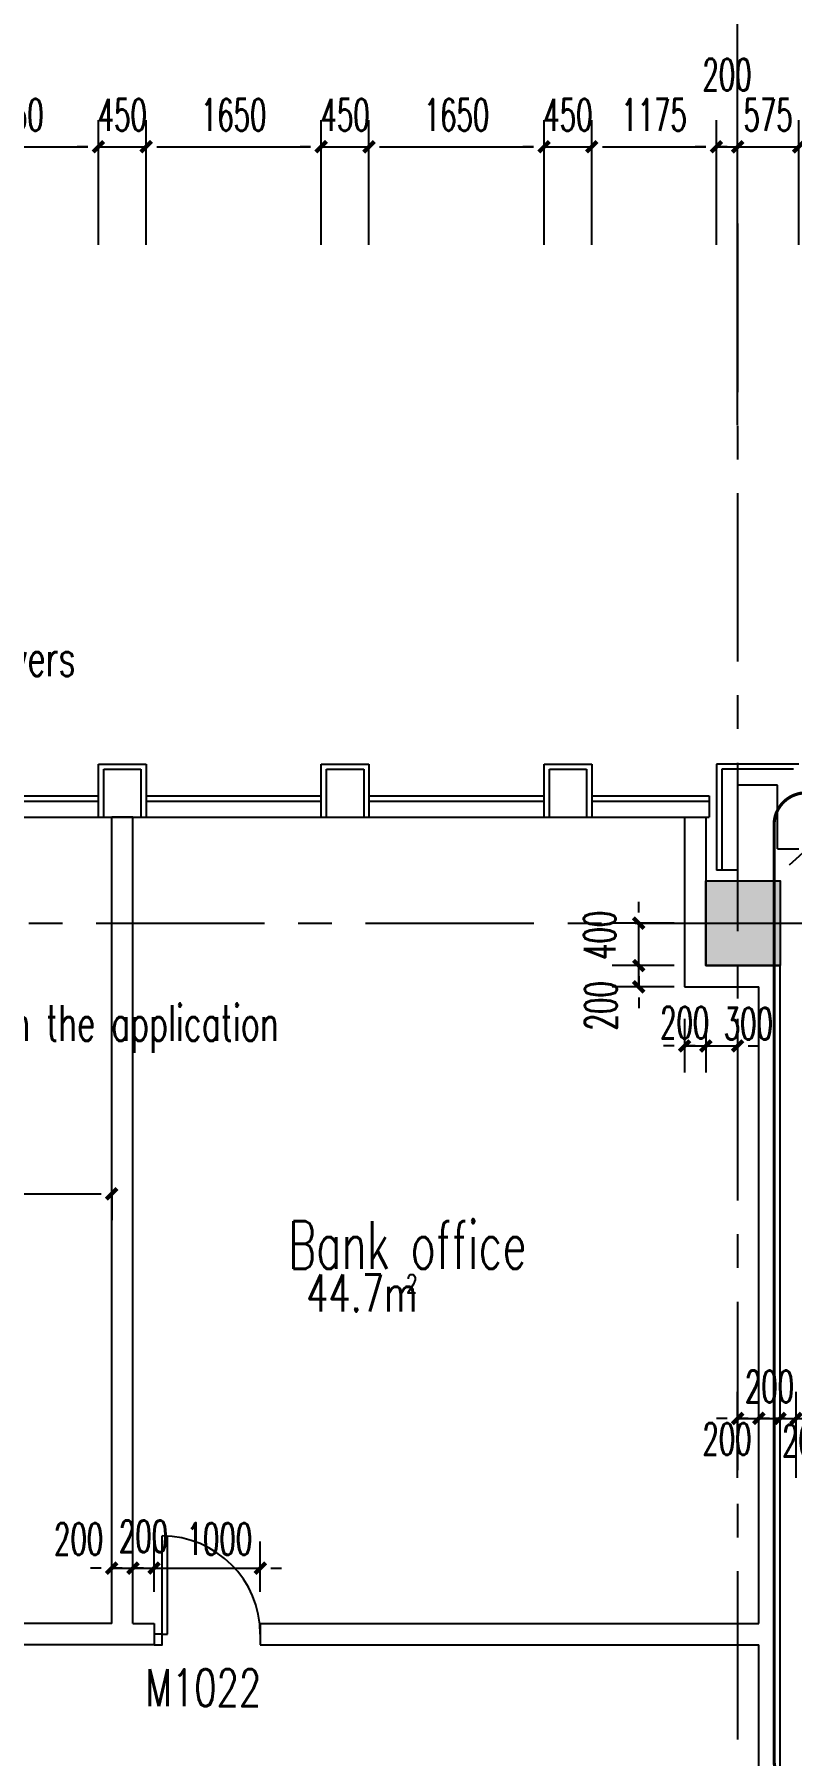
# Model space of a CAD drawing. Extents: x 824790 to 994147, y 4290613 to 4374713.
# Drawn here: x 897281 to 904418, y 4339350 to 4355572 of the extents above; entities that cross this region are included whole.
import ezdxf

# ---------------------------------------------------------------- set-up
doc = ezdxf.new("R2010")
doc.units = 0
doc.header["$LTSCALE"] = 1000
doc.header["$MEASUREMENT"] = 0
for name, pattern in [('ACAD_ISO08W100', [36, 24, -3, 6, -3]), ('CENTER', [50.8, 31.75, -6.35, 6.35, -6.35]), ('DOTE', [2.42, 2, -0.2, 0.02, -0.2]), ('HIDDEN', [0.375, 0.25, -0.125])]:
    doc.linetypes.add(name, pattern=pattern)
doc.layers.get('0').update_dxf_attribs({"color": 255, "linetype": 'CONTINUOUS'})
for name, color, linetype in [('A-AREA-TEXT', 6, 'CONTINUOUS'), ('A-AXIS', 3, 'CONTINUOUS'), ('A-DIM', 201, 'CONTINUOUS'), ('A-DOTE', 8, 'ACAD_ISO08W100'), ('A-FIN-GRAN', 34, 'CONTINUOUS'), ('A-NOTE', 150, 'CONTINUOUS'), ('A-TEXT-CN', 31, 'CONTINUOUS'), ('A-WALL', 2, 'CONTINUOUS'), ('A-WINDOW', 4, 'CONTINUOUS'), ('A-WINDOW-TEXT', 93, 'CONTINUOUS'), ('CONCRET', 1, 'CONTINUOUS'), ('DOTE', 17, 'DOTE'), ('HATCH-F252', 252, 'CONTINUOUS'), ('PUB_TEXT', 7, 'CONTINUOUS'), ('S-COLUMN', 1, 'CONTINUOUS'), ('WINDOW', 4, 'CONTINUOUS')]:
    doc.layers.add(name, color=color, linetype=linetype)
doc.styles.add('_HZTXT', font='tjromans.shx', dxfattribs={"width": 0.7, "bigfont": 'tjhztxt.shx'})
doc.styles.add('DIM_FONT', font='SIMPLEX.shx', dxfattribs={"width": 0.6, "bigfont": 'GBCBIG.shx'})
doc.styles.add('PRC-S', font='TJROMANS.shx', dxfattribs={"width": 0.7, "bigfont": 'hztxt.shx'})
doc.styles.add('TONGJI-FONT', font='simplex.shx')
doc.dimstyles.new('DIM100', dxfattribs={"dimscale": 100, "dimtxt": 3, "dimasz": 0.01, "dimexe": 1, "dimexo": 1, "dimgap": 1, "dimtad": 1, "dimdec": 0, "dimtxsty": 'DIM_FONT', "dimblk1": 'h-_DIMX', "dimblk2": 'h-_DIMX', "dimsah": 1, "dimcen": 0.01, "dimclrd": 256, "dimclre": 256, "dimclrt": 7, "dimadec": 3, "dimazin": 3, "dimtfac": 1, "dimtdec": 0, "dimtix": 1, "dimtmove": 2, "dimatfit": 3, "dimldrblk": 'h-_DIMX', "dimtzin": 5, "dimarcsym": 0})
doc.dimstyles.new('DIMN', dxfattribs={"dimtxt": 300, "dimasz": 100, "dimexe": 250, "dimexo": 300, "dimgap": 150, "dimtad": 1, "dimdec": 0, "dimtxsty": 'DIM_FONT', "dimblk": 'h-_ArchTick', "dimcen": 2.5, "dimclrt": 7, "dimazin": 2, "dimtfac": 1, "dimtdec": 0, "dimtix": 1, "dimtmove": 2, "dimatfit": 3, "dimarcsym": 0})

# ---------------------------------------------------------------- blocks, each defined once
blk = doc.blocks.new('h-_DIMX')
blk.add_line((-150, 0), (150, 0))
at = {"const_width": 50}
blk.add_lwpolyline([(-70, -70), (70, 70)], dxfattribs=at)
blk = doc.blocks.new('h-D10')
for p, q in [((75, 0), (75, 925)), ((125, 0), (125, 923.64766)), ((75, 0), (125, 0))]:
    blk.add_line(p, q)
blk.add_lwpolyline([(75, 0), (0, 0), (0, -100), (75, -100)], close=True)
blk.add_arc((75, 0), 925, 0, 90)
blk = doc.blocks.new('h-2层裙房幕墙')
at = {"layer": 'A-FIN-GRAN'}
for p, q in [((796486, 4035935), (796486, 4036435)), ((796486, 4036435), (796936, 4036435)), ((796536, 4035935), (796536, 4036385)), ((796536, 4036385), (796886, 4036385)), ((796886, 4036385), (796886, 4035935)), ((796936, 4036435), (796936, 4035935)), ((798586, 4035935), (798586, 4036435)), ((798586, 4036435), (799036, 4036435)), ((798636, 4035935), (798636, 4036385)), ((798636, 4036385), (798986, 4036385)), ((798986, 4036385), (798986, 4035935)), ((799036, 4036435), (799036, 4035935)), ((800686, 4035935), (800686, 4036435)), ((800686, 4036435), (801136, 4036435)), ((800736, 4035935), (800736, 4036385)), ((800736, 4036385), (801086, 4036385)), ((801086, 4036385), (801086, 4035935)), ((801136, 4036435), (801136, 4035935)), ((802986, 4036435), (802311, 4036435)), ((803086, 4036435), (802311, 4036435)), ((802311, 4036435), (802311, 4035435)), ((802311, 4036435), (802311, 4035435)), ((802936, 4036385), (802361, 4036385)), ((803036, 4036385), (802361, 4036385)), ((802361, 4036385), (802361, 4035435)), ((802886, 4036235), (802511, 4036235)), ((802511, 4036235), (802511, 4035435)), ((802886, 4035635), (802886, 4036235)), ((802886, 4035635), (803086, 4035635)), ((802511, 4035435), (802311, 4035435))]:
    blk.add_line(p, q, dxfattribs=at)
at = {"layer": 'WINDOW'}
for p, q in [((794836, 4036135), (796486, 4036135)), ((794836, 4036085), (796486, 4036085)), ((796936, 4036135), (798586, 4036135)), ((796936, 4036085), (798586, 4036085)), ((799036, 4036135), (800686, 4036135)), ((799036, 4036085), (800686, 4036085)), ((801136, 4036135), (802241, 4036135)), ((801136, 4036085), (802241, 4036085)), ((802241, 4036135), (802241, 4035935)), ((740234, 4035935), (801136, 4035935)), ((794836, 4035935), (796486, 4035935)), ((796936, 4035935), (798586, 4035935)), ((799036, 4035935), (800686, 4035935)), ((801136, 4035935), (802241, 4035935))]:
    blk.add_line(p, q, dxfattribs=at)
blk = doc.blocks.new('h-800zhu')
at = {"layer": 'HATCH-F252'}
blk.add_hatch(color=256, dxfattribs=at).paths.add_polyline_path([(-2536329, -1386731), (-2537029, -1386731), (-2537029, -1387531), (-2536329, -1387531)])
at = {"layer": 'CONCRET'}
blk.add_lwpolyline([(-2537029, -1386731), (-2536329, -1386731), (-2536329, -1387531), (-2537029, -1387531)], close=True, dxfattribs=at)
blk = doc.blocks.new('h-_ArchTick')
at = {"color": 0, "linetype": 'ByBlock', "const_width": 0.4}
blk.add_lwpolyline([(-0.5, -0.5), (0.5, 0.5)], dxfattribs=at)
blk = doc.blocks.new('*D174')
at = {"layer": 'A-DIM', "color": 0, "lineweight": -2, "transparency": 16777216}
for p, q in [((903410, 4346295), (903410, 4345788)), ((903610, 4346295), (903610, 4345788)), ((903310, 4346038), (903210, 4346038)), ((903410, 4346038), (903610, 4346038)), ((903710, 4346038), (903810, 4346038))]:
    blk.add_line(p, q, dxfattribs=at)
at = {"layer": 'A-DIM', "color": 0, "lineweight": -2, "transparency": 16777216, "xscale": 100, "yscale": 100, "zscale": 100}
blk.add_blockref('h-_ArchTick', (903410, 4346038), dxfattribs=at)
at = {"layer": 'A-DIM', "color": 0, "lineweight": -2, "transparency": 16777216, "xscale": 100, "yscale": 100, "zscale": 100, "rotation": 180}
blk.add_blockref('h-_ArchTick', (903610, 4346038), dxfattribs=at)
at = {"layer": 'A-DIM', "color": 7, "transparency": 16777216, "insert": (903410, 4346258), "char_height": 300, "attachment_point": 5, "style": 'DIM_FONT'}
blk.add_mtext('\\A1;200', dxfattribs=at)
blk = doc.blocks.new('*D175')
at = {"layer": 'A-DIM', "color": 0, "lineweight": -2, "transparency": 16777216}
for p, q in [((903610, 4346295), (903610, 4345788)), ((903910, 4346295), (903910, 4345788)), ((903510, 4346038), (903410, 4346038)), ((903610, 4346038), (903910, 4346038)), ((904010, 4346038), (904110, 4346038))]:
    blk.add_line(p, q, dxfattribs=at)
at = {"layer": 'A-DIM', "color": 0, "lineweight": -2, "transparency": 16777216, "xscale": 100, "yscale": 100, "zscale": 100}
blk.add_blockref('h-_ArchTick', (903610, 4346038), dxfattribs=at)
at = {"layer": 'A-DIM', "color": 0, "lineweight": -2, "transparency": 16777216, "xscale": 100, "yscale": 100, "zscale": 100, "rotation": 180}
blk.add_blockref('h-_ArchTick', (903910, 4346038), dxfattribs=at)
at = {"layer": 'A-DIM', "color": 7, "transparency": 16777216, "insert": (904011, 4346248), "char_height": 300, "attachment_point": 5, "style": 'DIM_FONT'}
blk.add_mtext('\\A1;300', dxfattribs=at)
blk = doc.blocks.new('*D176')
at = {"layer": 'A-DIM', "color": 0, "lineweight": -2, "transparency": 16777216}
for p, q in [((902977, 4347295), (902977, 4347395)), ((903310, 4347195), (902727, 4347195)), ((902977, 4346795), (902977, 4347195)), ((903310, 4346795), (902727, 4346795)), ((902977, 4346695), (902977, 4346595))]:
    blk.add_line(p, q, dxfattribs=at)
at = {"layer": 'A-DIM', "color": 0, "lineweight": -2, "transparency": 16777216, "xscale": 100, "yscale": 100, "zscale": 100}
for p, rotation in [((902977, 4347195), 270), ((902977, 4346795), 90)]:
    blk.add_blockref('h-_ArchTick', p, dxfattribs=dict(at, rotation=rotation))
at = {"layer": 'A-DIM', "color": 7, "transparency": 16777216, "insert": (902610, 4347081), "char_height": 300, "attachment_point": 5, "rotation": 90, "style": 'DIM_FONT'}
blk.add_mtext('\\A1;400', dxfattribs=at)
blk = doc.blocks.new('*D177')
at = {"layer": 'A-DIM', "color": 0, "lineweight": -2, "transparency": 16777216}
for p, q in [((902977, 4346895), (902977, 4346995)), ((903310, 4346795), (902727, 4346795)), ((902977, 4346595), (902977, 4346795)), ((903310, 4346595), (902727, 4346595)), ((902977, 4346495), (902977, 4346395))]:
    blk.add_line(p, q, dxfattribs=at)
at = {"layer": 'A-DIM', "color": 0, "lineweight": -2, "transparency": 16777216, "xscale": 100, "yscale": 100, "zscale": 100}
for p, rotation in [((902977, 4346795), 270), ((902977, 4346595), 90)]:
    blk.add_blockref('h-_ArchTick', p, dxfattribs=dict(at, rotation=rotation))
at = {"layer": 'A-DIM', "color": 7, "transparency": 16777216, "insert": (902620, 4346417), "char_height": 300, "attachment_point": 5, "rotation": 90, "style": 'DIM_FONT'}
blk.add_mtext('\\A1;200', dxfattribs=at)
blk = doc.blocks.new('*D377')
at = {"layer": 'A-DIM', "color": 0, "lineweight": -2, "transparency": 16777216}
for p, q in [((903910, 4353589), (903910, 4354763)), ((904485, 4353589), (904485, 4354763)), ((903810, 4354513), (903710, 4354513)), ((903910, 4354513), (904485, 4354513)), ((904585, 4354513), (904685, 4354513))]:
    blk.add_line(p, q, dxfattribs=at)
at = {"layer": 'A-DIM', "color": 0, "lineweight": -2, "transparency": 16777216, "xscale": 100, "yscale": 100, "zscale": 100}
blk.add_blockref('h-_ArchTick', (903910, 4354513), dxfattribs=at)
at = {"layer": 'A-DIM', "color": 0, "lineweight": -2, "transparency": 16777216, "xscale": 100, "yscale": 100, "zscale": 100, "rotation": 180}
blk.add_blockref('h-_ArchTick', (904485, 4354513), dxfattribs=at)
at = {"layer": 'A-DIM', "color": 7, "transparency": 16777216, "insert": (904197, 4354813), "char_height": 300, "attachment_point": 5, "style": 'DIM_FONT'}
blk.add_mtext('\\A1;575', dxfattribs=at)
blk = doc.blocks.new('*D378')
at = {"layer": 'A-DIM', "color": 0, "lineweight": -2, "transparency": 16777216}
for p, q in [((903710, 4353589), (903710, 4354763)), ((903910, 4353589), (903910, 4354763)), ((903610, 4354513), (903510, 4354513)), ((903710, 4354513), (903910, 4354513)), ((904010, 4354513), (904110, 4354513))]:
    blk.add_line(p, q, dxfattribs=at)
at = {"layer": 'A-DIM', "color": 0, "lineweight": -2, "transparency": 16777216, "xscale": 100, "yscale": 100, "zscale": 100}
blk.add_blockref('h-_ArchTick', (903710, 4354513), dxfattribs=at)
at = {"layer": 'A-DIM', "color": 0, "lineweight": -2, "transparency": 16777216, "xscale": 100, "yscale": 100, "zscale": 100, "rotation": 180}
blk.add_blockref('h-_ArchTick', (903910, 4354513), dxfattribs=at)
at = {"layer": 'A-DIM', "color": 7, "transparency": 16777216, "insert": (903810, 4355192), "char_height": 300, "attachment_point": 5, "style": 'DIM_FONT'}
blk.add_mtext('\\A1;200', dxfattribs=at)
blk = doc.blocks.new('*D379')
at = {"layer": 'A-DIM', "color": 0, "lineweight": -2, "transparency": 16777216}
for p, q in [((902535, 4353589), (902535, 4354763)), ((903710, 4353589), (903710, 4354763)), ((902635, 4354513), (903610, 4354513))]:
    blk.add_line(p, q, dxfattribs=at)
at = {"layer": 'A-DIM', "color": 0, "lineweight": -2, "transparency": 16777216, "xscale": 100, "yscale": 100, "zscale": 100, "rotation": 180}
blk.add_blockref('h-_ArchTick', (902535, 4354513), dxfattribs=at)
at = {"layer": 'A-DIM', "color": 0, "lineweight": -2, "transparency": 16777216, "xscale": 100, "yscale": 100, "zscale": 100}
blk.add_blockref('h-_ArchTick', (903710, 4354513), dxfattribs=at)
at = {"layer": 'A-DIM', "color": 7, "transparency": 16777216, "insert": (903122, 4354813), "char_height": 300, "attachment_point": 5, "style": 'DIM_FONT'}
blk.add_mtext('\\A1;1175', dxfattribs=at)
blk = doc.blocks.new('*D380')
at = {"layer": 'A-DIM', "color": 0, "lineweight": -2, "transparency": 16777216}
for p, q in [((902085, 4353589), (902085, 4354763)), ((902535, 4353589), (902535, 4354763)), ((901985, 4354513), (901885, 4354513)), ((902085, 4354513), (902535, 4354513)), ((902635, 4354513), (902735, 4354513))]:
    blk.add_line(p, q, dxfattribs=at)
at = {"layer": 'A-DIM', "color": 0, "lineweight": -2, "transparency": 16777216, "xscale": 100, "yscale": 100, "zscale": 100}
blk.add_blockref('h-_ArchTick', (902085, 4354513), dxfattribs=at)
at = {"layer": 'A-DIM', "color": 0, "lineweight": -2, "transparency": 16777216, "xscale": 100, "yscale": 100, "zscale": 100, "rotation": 180}
blk.add_blockref('h-_ArchTick', (902535, 4354513), dxfattribs=at)
at = {"layer": 'A-DIM', "color": 7, "transparency": 16777216, "insert": (902310, 4354813), "char_height": 300, "attachment_point": 5, "style": 'DIM_FONT'}
blk.add_mtext('\\A1;450', dxfattribs=at)
blk = doc.blocks.new('*D381')
at = {"layer": 'A-DIM', "color": 0, "lineweight": -2, "transparency": 16777216}
for p, q in [((900435, 4353589), (900435, 4354763)), ((902085, 4353589), (902085, 4354763)), ((900535, 4354513), (901985, 4354513))]:
    blk.add_line(p, q, dxfattribs=at)
at = {"layer": 'A-DIM', "color": 0, "lineweight": -2, "transparency": 16777216, "xscale": 100, "yscale": 100, "zscale": 100, "rotation": 180}
blk.add_blockref('h-_ArchTick', (900435, 4354513), dxfattribs=at)
at = {"layer": 'A-DIM', "color": 0, "lineweight": -2, "transparency": 16777216, "xscale": 100, "yscale": 100, "zscale": 100}
blk.add_blockref('h-_ArchTick', (902085, 4354513), dxfattribs=at)
at = {"layer": 'A-DIM', "color": 7, "transparency": 16777216, "insert": (901260, 4354813), "char_height": 300, "attachment_point": 5, "style": 'DIM_FONT'}
blk.add_mtext('\\A1;1650', dxfattribs=at)
blk = doc.blocks.new('*D382')
at = {"layer": 'A-DIM', "color": 0, "lineweight": -2, "transparency": 16777216}
for p, q in [((899985, 4353589), (899985, 4354763)), ((900435, 4353589), (900435, 4354763)), ((899885, 4354513), (899785, 4354513)), ((899985, 4354513), (900435, 4354513)), ((900535, 4354513), (900635, 4354513))]:
    blk.add_line(p, q, dxfattribs=at)
at = {"layer": 'A-DIM', "color": 0, "lineweight": -2, "transparency": 16777216, "xscale": 100, "yscale": 100, "zscale": 100}
blk.add_blockref('h-_ArchTick', (899985, 4354513), dxfattribs=at)
at = {"layer": 'A-DIM', "color": 0, "lineweight": -2, "transparency": 16777216, "xscale": 100, "yscale": 100, "zscale": 100, "rotation": 180}
blk.add_blockref('h-_ArchTick', (900435, 4354513), dxfattribs=at)
at = {"layer": 'A-DIM', "color": 7, "transparency": 16777216, "insert": (900210, 4354813), "char_height": 300, "attachment_point": 5, "style": 'DIM_FONT'}
blk.add_mtext('\\A1;450', dxfattribs=at)
blk = doc.blocks.new('*D383')
at = {"layer": 'A-DIM', "color": 0, "lineweight": -2, "transparency": 16777216}
for p, q in [((898335, 4353589), (898335, 4354763)), ((899985, 4353589), (899985, 4354763)), ((898435, 4354513), (899885, 4354513))]:
    blk.add_line(p, q, dxfattribs=at)
at = {"layer": 'A-DIM', "color": 0, "lineweight": -2, "transparency": 16777216, "xscale": 100, "yscale": 100, "zscale": 100, "rotation": 180}
blk.add_blockref('h-_ArchTick', (898335, 4354513), dxfattribs=at)
at = {"layer": 'A-DIM', "color": 0, "lineweight": -2, "transparency": 16777216, "xscale": 100, "yscale": 100, "zscale": 100}
blk.add_blockref('h-_ArchTick', (899985, 4354513), dxfattribs=at)
at = {"layer": 'A-DIM', "color": 7, "transparency": 16777216, "insert": (899160, 4354813), "char_height": 300, "attachment_point": 5, "style": 'DIM_FONT'}
blk.add_mtext('\\A1;1650', dxfattribs=at)
blk = doc.blocks.new('*D384')
at = {"layer": 'A-DIM', "color": 0, "lineweight": -2, "transparency": 16777216}
for p, q in [((897885, 4353589), (897885, 4354763)), ((898335, 4353589), (898335, 4354763)), ((897785, 4354513), (897685, 4354513)), ((897885, 4354513), (898335, 4354513)), ((898435, 4354513), (898535, 4354513))]:
    blk.add_line(p, q, dxfattribs=at)
at = {"layer": 'A-DIM', "color": 0, "lineweight": -2, "transparency": 16777216, "xscale": 100, "yscale": 100, "zscale": 100}
blk.add_blockref('h-_ArchTick', (897885, 4354513), dxfattribs=at)
at = {"layer": 'A-DIM', "color": 0, "lineweight": -2, "transparency": 16777216, "xscale": 100, "yscale": 100, "zscale": 100, "rotation": 180}
blk.add_blockref('h-_ArchTick', (898335, 4354513), dxfattribs=at)
at = {"layer": 'A-DIM', "color": 7, "transparency": 16777216, "insert": (898110, 4354813), "char_height": 300, "attachment_point": 5, "style": 'DIM_FONT'}
blk.add_mtext('\\A1;450', dxfattribs=at)
blk = doc.blocks.new('*D385')
at = {"layer": 'A-DIM', "color": 0, "lineweight": -2, "transparency": 16777216}
for p, q in [((896235, 4353589), (896235, 4354763)), ((897885, 4353589), (897885, 4354763)), ((896335, 4354513), (897785, 4354513))]:
    blk.add_line(p, q, dxfattribs=at)
at = {"layer": 'A-DIM', "color": 0, "lineweight": -2, "transparency": 16777216, "xscale": 100, "yscale": 100, "zscale": 100, "rotation": 180}
blk.add_blockref('h-_ArchTick', (896235, 4354513), dxfattribs=at)
at = {"layer": 'A-DIM', "color": 0, "lineweight": -2, "transparency": 16777216, "xscale": 100, "yscale": 100, "zscale": 100}
blk.add_blockref('h-_ArchTick', (897885, 4354513), dxfattribs=at)
at = {"layer": 'A-DIM', "color": 7, "transparency": 16777216, "insert": (897060, 4354813), "char_height": 300, "attachment_point": 5, "style": 'DIM_FONT'}
blk.add_mtext('\\A1;1650', dxfattribs=at)
blk = doc.blocks.new('*D711')
at = {"layer": 'A-DIM', "color": 0, "lineweight": -2, "transparency": 16777216}
for p, q in [((903910, 4341968), (903910, 4342778)), ((904110, 4341968), (904110, 4342778)), ((903810, 4342528), (903710, 4342528)), ((903910, 4342528), (904110, 4342528)), ((904210, 4342528), (904310, 4342528))]:
    blk.add_line(p, q, dxfattribs=at)
at = {"layer": 'A-DIM', "color": 0, "lineweight": -2, "transparency": 16777216, "xscale": 100, "yscale": 100, "zscale": 100}
blk.add_blockref('h-_ArchTick', (903910, 4342528), dxfattribs=at)
at = {"layer": 'A-DIM', "color": 0, "lineweight": -2, "transparency": 16777216, "xscale": 100, "yscale": 100, "zscale": 100, "rotation": 180}
blk.add_blockref('h-_ArchTick', (904110, 4342528), dxfattribs=at)
at = {"layer": 'A-DIM', "color": 7, "transparency": 16777216, "insert": (903809, 4342334), "char_height": 300, "attachment_point": 5, "style": 'DIM_FONT'}
blk.add_mtext('\\A1;200', dxfattribs=at)
blk = doc.blocks.new('*D712')
at = {"layer": 'A-DIM', "color": 0, "lineweight": -2, "transparency": 16777216}
for p, q in [((904110, 4341968), (904110, 4342778)), ((904310, 4341968), (904310, 4342778)), ((904010, 4342528), (903910, 4342528)), ((904110, 4342528), (904310, 4342528)), ((904410, 4342528), (904510, 4342528))]:
    blk.add_line(p, q, dxfattribs=at)
at = {"layer": 'A-DIM', "color": 0, "lineweight": -2, "transparency": 16777216, "xscale": 100, "yscale": 100, "zscale": 100}
blk.add_blockref('h-_ArchTick', (904110, 4342528), dxfattribs=at)
at = {"layer": 'A-DIM', "color": 0, "lineweight": -2, "transparency": 16777216, "xscale": 100, "yscale": 100, "zscale": 100, "rotation": 180}
blk.add_blockref('h-_ArchTick', (904310, 4342528), dxfattribs=at)
at = {"layer": 'A-DIM', "color": 7, "transparency": 16777216, "insert": (904210, 4342828), "char_height": 300, "attachment_point": 5, "style": 'DIM_FONT'}
blk.add_mtext('\\A1;200', dxfattribs=at)
blk = doc.blocks.new('*D713')
at = {"layer": 'A-DIM', "color": 0, "lineweight": -2, "transparency": 16777216}
for p, q in [((904310, 4341968), (904310, 4342778)), ((904460, 4341968), (904460, 4342778)), ((904210, 4342528), (904110, 4342528)), ((904310, 4342528), (904460, 4342528)), ((904560, 4342528), (904660, 4342528))]:
    blk.add_line(p, q, dxfattribs=at)
at = {"layer": 'A-DIM', "color": 0, "lineweight": -2, "transparency": 16777216, "xscale": 100, "yscale": 100, "zscale": 100}
blk.add_blockref('h-_ArchTick', (904310, 4342528), dxfattribs=at)
at = {"layer": 'A-DIM', "color": 0, "lineweight": -2, "transparency": 16777216, "xscale": 100, "yscale": 100, "zscale": 100, "rotation": 180}
blk.add_blockref('h-_ArchTick', (904460, 4342528), dxfattribs=at)
at = {"layer": 'A-DIM', "color": 7, "transparency": 16777216, "insert": (904806, 4342794), "char_height": 300, "attachment_point": 5, "style": 'DIM_FONT'}
blk.add_mtext('\\A1;150', dxfattribs=at)
blk = doc.blocks.new('*D714')
at = {"layer": 'A-DIM', "color": 0, "lineweight": -2, "transparency": 16777216}
for p, q in [((904460, 4341968), (904460, 4342778)), ((904660, 4341968), (904660, 4342778)), ((904360, 4342528), (904260, 4342528)), ((904460, 4342528), (904660, 4342528)), ((904760, 4342528), (904860, 4342528))]:
    blk.add_line(p, q, dxfattribs=at)
at = {"layer": 'A-DIM', "color": 0, "lineweight": -2, "transparency": 16777216, "xscale": 100, "yscale": 100, "zscale": 100}
blk.add_blockref('h-_ArchTick', (904460, 4342528), dxfattribs=at)
at = {"layer": 'A-DIM', "color": 0, "lineweight": -2, "transparency": 16777216, "xscale": 100, "yscale": 100, "zscale": 100, "rotation": 180}
blk.add_blockref('h-_ArchTick', (904660, 4342528), dxfattribs=at)
at = {"layer": 'A-DIM', "color": 7, "transparency": 16777216, "insert": (904560, 4342318), "char_height": 300, "attachment_point": 5, "style": 'DIM_FONT'}
blk.add_mtext('\\A1;200', dxfattribs=at)
blk = doc.blocks.new('*D718')
at = {"layer": 'A-DIM', "color": 0, "lineweight": -2, "transparency": 16777216}
for p, q in [((898010, 4340895), (898010, 4341367)), ((898210, 4340895), (898210, 4341367)), ((897910, 4341117), (897810, 4341117)), ((898010, 4341117), (898210, 4341117)), ((898310, 4341117), (898410, 4341117))]:
    blk.add_line(p, q, dxfattribs=at)
at = {"layer": 'A-DIM', "color": 0, "lineweight": -2, "transparency": 16777216, "xscale": 100, "yscale": 100, "zscale": 100}
blk.add_blockref('h-_ArchTick', (898010, 4341117), dxfattribs=at)
at = {"layer": 'A-DIM', "color": 0, "lineweight": -2, "transparency": 16777216, "xscale": 100, "yscale": 100, "zscale": 100, "rotation": 180}
blk.add_blockref('h-_ArchTick', (898210, 4341117), dxfattribs=at)
at = {"layer": 'A-DIM', "color": 7, "transparency": 16777216, "insert": (897698, 4341392), "char_height": 300, "attachment_point": 5, "style": 'DIM_FONT'}
blk.add_mtext('\\A1;200', dxfattribs=at)
blk = doc.blocks.new('*D719')
at = {"layer": 'A-DIM', "color": 0, "lineweight": -2, "transparency": 16777216}
for p, q in [((898210, 4340895), (898210, 4341367)), ((898410, 4340895), (898410, 4341367)), ((898110, 4341117), (898010, 4341117)), ((898210, 4341117), (898410, 4341117)), ((898510, 4341117), (898610, 4341117))]:
    blk.add_line(p, q, dxfattribs=at)
at = {"layer": 'A-DIM', "color": 0, "lineweight": -2, "transparency": 16777216, "xscale": 100, "yscale": 100, "zscale": 100}
blk.add_blockref('h-_ArchTick', (898210, 4341117), dxfattribs=at)
at = {"layer": 'A-DIM', "color": 0, "lineweight": -2, "transparency": 16777216, "xscale": 100, "yscale": 100, "zscale": 100, "rotation": 180}
blk.add_blockref('h-_ArchTick', (898410, 4341117), dxfattribs=at)
at = {"layer": 'A-DIM', "color": 7, "transparency": 16777216, "insert": (898310, 4341417), "char_height": 300, "attachment_point": 5, "style": 'DIM_FONT'}
blk.add_mtext('\\A1;200', dxfattribs=at)
blk = doc.blocks.new('*D720')
at = {"layer": 'A-DIM', "color": 0, "lineweight": -2, "transparency": 16777216}
for p, q in [((898410, 4340895), (898410, 4341367)), ((899410, 4340895), (899410, 4341367)), ((898310, 4341117), (898210, 4341117)), ((898410, 4341117), (899410, 4341117)), ((899510, 4341117), (899610, 4341117))]:
    blk.add_line(p, q, dxfattribs=at)
at = {"layer": 'A-DIM', "color": 0, "lineweight": -2, "transparency": 16777216, "xscale": 100, "yscale": 100, "zscale": 100}
blk.add_blockref('h-_ArchTick', (898410, 4341117), dxfattribs=at)
at = {"layer": 'A-DIM', "color": 0, "lineweight": -2, "transparency": 16777216, "xscale": 100, "yscale": 100, "zscale": 100, "rotation": 180}
blk.add_blockref('h-_ArchTick', (899410, 4341117), dxfattribs=at)
at = {"layer": 'A-DIM', "color": 7, "transparency": 16777216, "insert": (899025, 4341392), "char_height": 300, "attachment_point": 5, "style": 'DIM_FONT'}
blk.add_mtext('\\A1;1000', dxfattribs=at)
blk = doc.blocks.new('*D727')
at = {"layer": 'A-DIM', "color": 0, "lineweight": -2, "transparency": 16777216}
for p, q in [((893910, 4344681), (893910, 4344395)), ((894010, 4344645), (897910, 4344645)), ((898010, 4344681), (898010, 4344395))]:
    blk.add_line(p, q, dxfattribs=at)
at = {"layer": 'A-DIM', "color": 0, "lineweight": -2, "transparency": 16777216, "xscale": 100, "yscale": 100, "zscale": 100, "rotation": 180}
blk.add_blockref('h-_ArchTick', (893910, 4344645), dxfattribs=at)
at = {"layer": 'A-DIM', "color": 0, "lineweight": -2, "transparency": 16777216, "xscale": 100, "yscale": 100, "zscale": 100}
blk.add_blockref('h-_ArchTick', (898010, 4344645), dxfattribs=at)
at = {"layer": 'A-DIM', "color": 7, "transparency": 16777216, "insert": (895960, 4344945), "char_height": 300, "attachment_point": 5, "style": 'DIM_FONT'}
blk.add_mtext('\\A1;4100', dxfattribs=at)
blk = doc.blocks.new('h-wrt')
at = {"layer": 'A-DOTE', "linetype": 'CENTER', "ltscale": 0.05}
for p, q in [((-2536728.9, -1744636.2), (-2536728.9, -1784214.6)), ((-2603736, -1751229), (-2483728.3, -1751229))]:
    blk.add_line(p, q, dxfattribs=at)
at = {"layer": 'A-AXIS'}
for base, p1, p2 in [((-2487228.9, -1740710.9), (-2600528.9, -1746536.2), (-2487228.9, -1746636.2)), ((-2536728.8, -1742310.9), (-2546728.9, -1746636.2), (-2536728.8, -1746636.2)), ((-2532328.8, -1742310.9), (-2536728.8, -1746636.2), (-2532328.8, -1746636.2))]:
    blk.add_linear_dim(base=base, p1=p1, p2=p2, dimstyle='DIM100', dxfattribs=at).render()

msp = doc.modelspace()

# ---------------------------------------------------------------- linework, layer by layer
at = {"layer": 'A-NOTE'}
msp.add_line((904397.4, 4347745.4), (904987.3, 4348277.2), dxfattribs=at)
at = {"layer": 'A-NOTE', "linetype": 'HIDDEN', "const_width": 30, "elevation": 0}
msp.add_lwpolyline([(904553.6, 4348423.7), (908914.2, 4348423.7, -0.4142136), (909214.2, 4348123.7), (909214.2, 4339355.4, -0.3812248), (908914.2, 4339005.4), (904553.6, 4339005.4, -0.4142136), (904253.6, 4339305.4), (904253.6, 4348123.7, -0.4142136)], format="xyb", close=True, dxfattribs=at)
at = {"layer": 'A-WALL'}
for p, q in [((898209.9, 4348195.4), (898009.9, 4348195.4)), ((898009.9, 4340595.4), (898009.9, 4348195.4)), ((898209.9, 4340595.4), (898209.9, 4348195.4)), ((903409.9, 4348195.4), (903409.9, 4346595.4)), ((903609.9, 4348195.4), (903609.9, 4346795.4)), ((903609.9, 4346795.4), (904309.9, 4346795.4)), ((904309.9, 4320995.4), (904309.9, 4346795.4)), ((903409.9, 4346595.4), (904109.9, 4346595.4)), ((904109.9, 4340595.4), (904109.9, 4346595.4)), ((898009.9, 4340595.4), (894909.9, 4340595.4)), ((898209.9, 4340595.4), (898409.9, 4340595.4)), ((898409.9, 4340595.4), (898409.9, 4340395.4)), ((899409.9, 4340595.4), (899409.9, 4340395.4)), ((899409.9, 4340595.4), (904109.9, 4340595.4)), ((898409.9, 4340395.4), (894909.9, 4340395.4)), ((899409.9, 4340395.4), (904109.9, 4340395.4)), ((904109.9, 4338595.4), (904109.9, 4340395.4))]:
    msp.add_line(p, q, dxfattribs=at)

# ---------------------------------------------------------------- block references
at = {"layer": 'A-WINDOW'}
for name, p in [('h-2层裙房幕墙', (101399, 312260.4)), ('h-D10', (898409.9, 4340495.4))]:
    msp.add_blockref(name, p, dxfattribs=at)
at = {"layer": 'DOTE'}
msp.add_blockref('h-wrt', (3440638.8, 6098424.3), dxfattribs=at)
at = {"layer": 'S-COLUMN'}
msp.add_blockref('h-800zhu', (3440638.8, 5734326.8), dxfattribs=at)

# ---------------------------------------------------------------- texts
at = {"layer": 'A-AREA-TEXT', "style": '_HZTXT', "width": 0.7}
for s, height, p in [('44.7m', 350, (899843.1, 4343535.4)), ('2', 175, (900785.5, 4343710.4))]:
    msp.add_text(s, height=height, dxfattribs=at).set_placement(p)
at = {"layer": 'A-NOTE', "style": 'TONGJI-FONT', "width": 0.65}
msp.add_text('See details in the application', height=337.589, dxfattribs=at).set_placement((895211.7, 4346085.9))
at = {"layer": 'A-TEXT-CN', "style": 'TONGJI-FONT', "width": 0.65}
msp.add_text('Bank office', height=450, dxfattribs=at).set_placement((899674.4, 4343936.7))
at = {"layer": 'A-WINDOW-TEXT', "style": 'PRC-S', "width": 0.7}
msp.add_text('M1022', height=350, dxfattribs=at).set_placement((898326.7, 4339814.6))
at = {"layer": 'PUB_TEXT', "style": 'TONGJI-FONT', "width": 0.65}
msp.add_text('Rainproof and insect proof aluminum alloy louvers', height=337.589, dxfattribs=at).set_placement((890069.9, 4349524.9))

# ---------------------------------------------------------------- dimensions: what is measured, and where the dimension line sits
at = {"layer": 'A-DIM'}
for base, p1, p2, angle, picture, middle in [((903909.9, 4354513.4), (903709.9, 4353289.1), (903909.9, 4353289.1), 0, '*D378', (903809.9, 4355192.4)), ((902976.6, 4347195.4), (903609.9, 4346795.4), (903609.9, 4347195.4), 90, '*D176', (902609.8, 4347080.8)), ((902976.6, 4346795.4), (903609.9, 4346595.4), (903609.9, 4346795.4), 90, '*D177', (902619.5, 4346417.3)), ((903609.9, 4346038.3), (903409.9, 4346595.4), (903609.9, 4346595.4), 0, '*D174', (903409.9, 4346258.1)), ((903909.9, 4346038.3), (903609.9, 4346595.4), (903909.9, 4346595.4), 0, '*D175', (904011.1, 4346247.9)), ((904459.9, 4342528), (904309.9, 4341668), (904459.9, 4341668), 0, '*D713', (904806.4, 4342794.3)), ((904109.9, 4342528), (903909.9, 4341668), (904109.9, 4341668), 0, '*D711', (903809.2, 4342334)), ((904659.9, 4342528), (904459.9, 4341668), (904659.9, 4341668), 0, '*D714', (904559.9, 4342317.7)), ((898209.9, 4341117.5), (898009.9, 4340595.4), (898209.9, 4340595.4), 0, '*D718', (897698, 4341392.5)), ((899409.9, 4341117.5), (898409.9, 4340595.4), (899409.9, 4340595.4), 0, '*D720', (899024.8, 4341392.5))]:
    dim = msp.add_linear_dim(base=base, p1=p1, p2=p2, angle=angle, dimstyle='DIMN', dxfattribs=at)
    dim.commit()
    dim.dimension.update_dxf_attribs({"geometry": picture, "text_midpoint": middle, "dimtype": 129})
for p1, p2, distance, picture, middle in [((896234.9, 4353289.1), (897884.9, 4353289.1), 1224.3, '*D385', (897059.9, 4354813.4)), ((897884.9, 4353289.1), (898334.9, 4353289.1), 1224.3, '*D384', (898109.9, 4354813.4)), ((898334.9, 4353289.1), (899984.9, 4353289.1), 1224.3, '*D383', (899159.9, 4354813.4)), ((899984.9, 4353289.1), (900434.9, 4353289.1), 1224.3, '*D382', (900209.9, 4354813.4)), ((900434.9, 4353289.1), (902084.9, 4353289.1), 1224.3, '*D381', (901259.9, 4354813.4)), ((902084.9, 4353289.1), (902534.9, 4353289.1), 1224.3, '*D380', (902309.9, 4354813.4)), ((902534.9, 4353289.1), (903709.9, 4353289.1), 1224.3, '*D379', (903122.4, 4354813.4)), ((903909.9, 4353289.1), (904484.9, 4353289.1), 1224.3, '*D377', (904197.4, 4354813.4)), ((893909.9, 4344980.8), (898009.9, 4344980.8), -336.2, '*D727', (895959.9, 4344944.6)), ((904109.9, 4341668), (904309.9, 4341668), 860, '*D712', (904209.9, 4342828)), ((898209.9, 4340595.4), (898409.9, 4340595.4), 522.1, '*D719', (898309.9, 4341417.5))]:
    dim = msp.add_aligned_dim(p1=p1, p2=p2, distance=distance, dimstyle='DIMN', dxfattribs=at)
    dim.commit()
    dim.dimension.update_dxf_attribs({"geometry": picture, "text_midpoint": middle})

doc.saveas('drawing.dxf')
